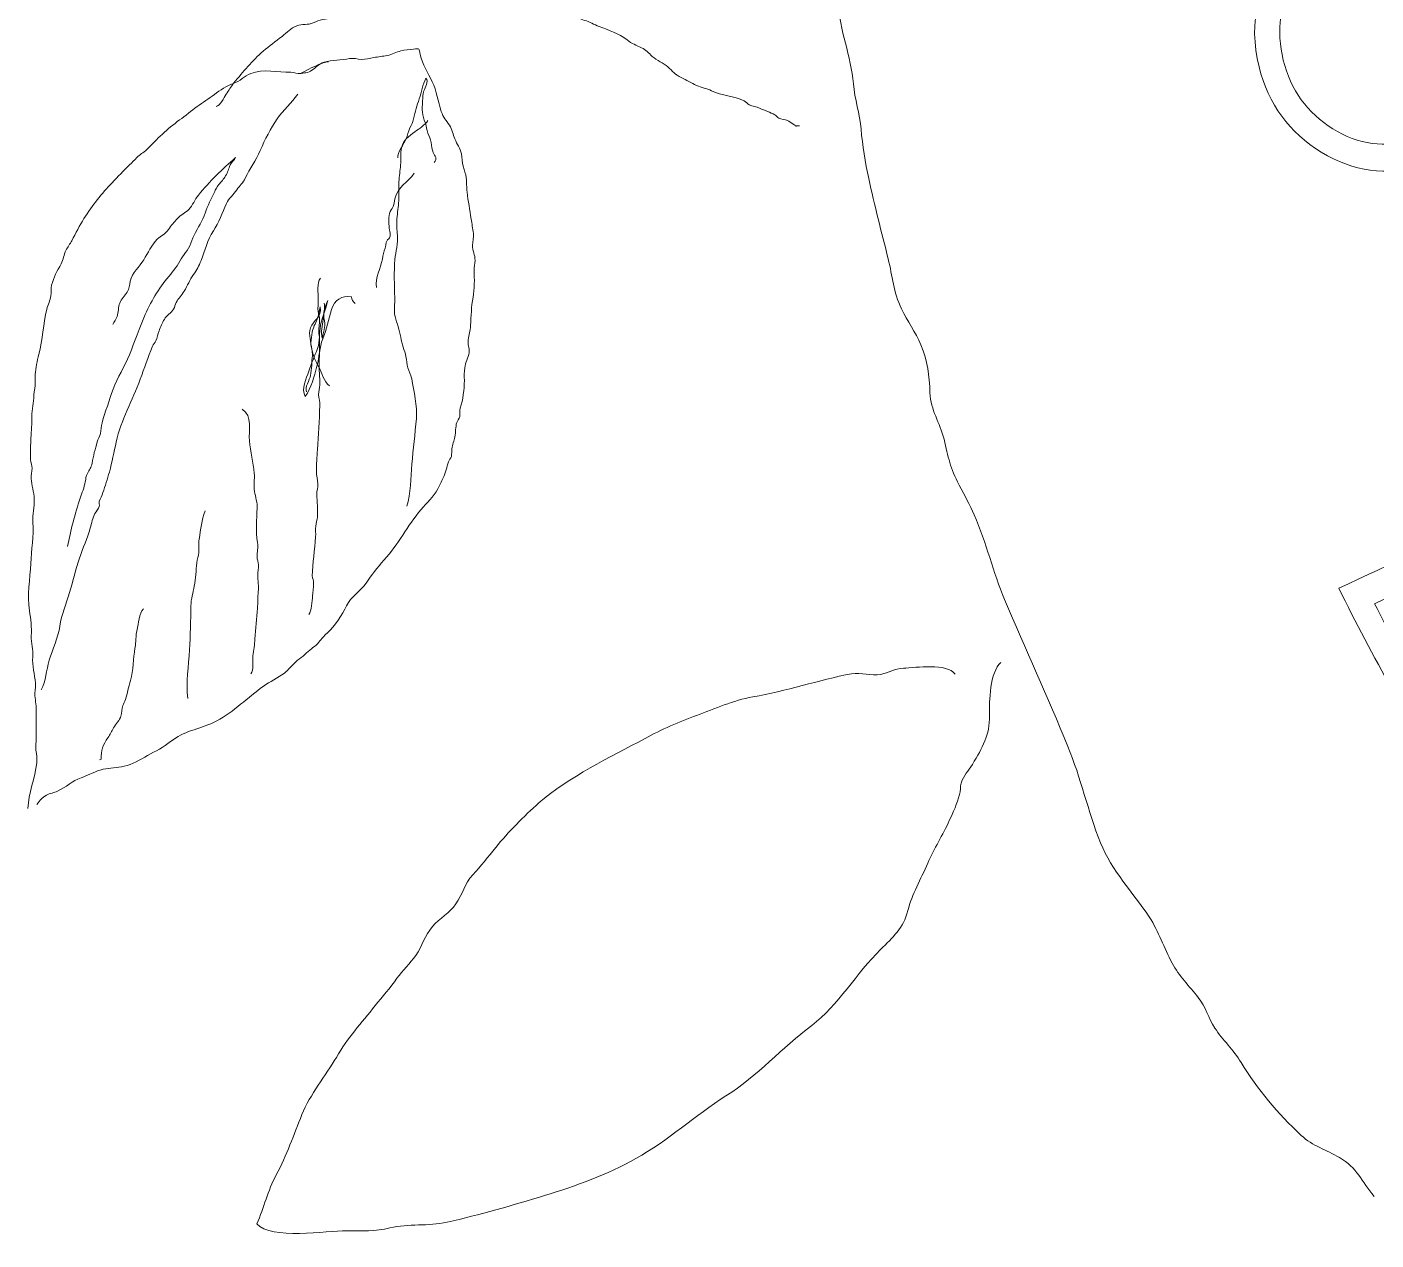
# Model space of a CAD drawing. Header units: millimetres. Extents: x 378.1 to 391.6, y -209.8 to -175.9.
# Drawn here: x 379.605 to 382.52, y -208.994 to -206.373 of the extents above; entities that cross this region are included whole.
import ezdxf

# ---------------------------------------------------------------- set-up
doc = ezdxf.new("R2010")
doc.units = ezdxf.units.MM
doc.header["$MEASUREMENT"] = 0
doc.layers.add('RightSide', color=7, linetype='Continuous', lineweight=0)

# ---------------------------------------------------------------- blocks, each defined once
blk = doc.blocks.new('Block_5')
at = {"layer": 'RightSide', "color": 18, "lineweight": 5, "true_color": 0x000000}
for points, knots in [([(382.3295, -206.1965), (382.2972, -206.2024), (382.265, -206.2083), (382.2328, -206.2141), (382.2238, -206.1685), (382.2155, -206.1228), (382.2079, -206.077), (382.2057, -206.0631), (382.2065, -206.0527), (382.2106, -206.0459), (382.2145, -206.039), (382.2208, -206.0349), (382.2287, -206.0339), (382.2363, -206.0328), (382.2431, -206.0349), (382.2491, -206.0401), (382.255, -206.0453), (382.2593, -206.0548), (382.2616, -206.0687), (382.2659, -206.0946), (382.2705, -206.1207), (382.2752, -206.1466), (382.4513, -206.1165), (382.6274, -206.0864), (382.8035, -206.0564), (382.8388, -206.0503), (382.8716, -206.0522), (382.9021, -206.0621), (382.9225, -206.0685), (382.9445, -206.0811), (382.9687, -206.0999), (382.9928, -206.1182), (383.0111, -206.1358), (383.0233, -206.1524), (383.0354, -206.169), (383.045, -206.192), (383.052, -206.2222), (383.0629, -206.2688), (383.0746, -206.3152), (383.0872, -206.3616), (383.0902, -206.3731), (383.0902, -206.3823), (383.087, -206.3884), (383.0835, -206.3948), (383.078, -206.3988), (383.0702, -206.4009), (383.0624, -206.403), (383.0551, -206.4019), (383.0489, -206.3982), (383.0426, -206.3945), (383.0376, -206.3867), (383.0345, -206.3748), (383.0219, -206.3273), (383.0102, -206.2796), (382.9992, -206.2318), (382.9925, -206.2025), (382.9782, -206.1779), (382.9577, -206.1571), (382.9367, -206.1366), (382.9095, -206.1211), (382.8758, -206.1109), (382.8563, -206.1051), (382.8332, -206.1048), (382.8059, -206.1097), (382.7531, -206.1193), (382.7003, -206.1289), (382.6475, -206.1386), (382.7364, -206.1822), (382.79, -206.246), (382.8117, -206.3339), (382.8294, -206.4054), (382.82, -206.4729), (382.7825, -206.5396), (382.745, -206.6061), (382.6907, -206.6512), (382.6166, -206.6729), (382.5428, -206.6945), (382.471, -206.6855), (382.4018, -206.6433), (382.3327, -206.6012), (382.2873, -206.5393), (382.2674, -206.4592), (382.2432, -206.361), (382.2645, -206.2719), (382.3295, -206.1965)], [0, 0, 0, 0, 1, 1, 1, 2, 2, 2, 3, 3, 3, 4, 4, 4, 5, 5, 5, 6, 6, 6, 7, 7, 7, 8, 8, 8, 9, 9, 9, 10, 10, 10, 11, 11, 11, 12, 12, 12, 13, 13, 13, 14, 14, 14, 15, 15, 15, 16, 16, 16, 17, 17, 17, 18, 18, 18, 19, 19, 19, 20, 20, 20, 21, 21, 21, 22, 22, 22, 23, 23, 23, 24, 24, 24, 25, 25, 25, 26, 26, 26, 27, 27, 27, 28, 28, 28, 28]), ([(382.4885, -206.1676), (382.4266, -206.1788), (382.3784, -206.211), (382.3455, -206.2653), (382.3125, -206.3195), (382.3037, -206.3801), (382.3196, -206.4443), (382.3353, -206.5087), (382.3718, -206.5586), (382.4266, -206.5928), (382.4818, -206.6268), (382.5397, -206.6345), (382.5998, -206.6178), (382.6604, -206.601), (382.7051, -206.565), (382.735, -206.5114), (382.7653, -206.4578), (382.7728, -206.4024), (382.7582, -206.3436), (382.7437, -206.2847), (382.7112, -206.2387), (382.659, -206.2038), (382.6073, -206.1688), (382.5505, -206.1562), (382.4885, -206.1676)], [0, 0, 0, 0, 1, 1, 1, 2, 2, 2, 3, 3, 3, 4, 4, 4, 5, 5, 5, 6, 6, 6, 7, 7, 7, 8, 8, 8, 8]), ([(382.4394, -207.5854), (382.6645, -207.4815), (382.8898, -207.3778), (383.1149, -207.274), (383.0827, -207.2092), (383.0521, -207.144), (383.0232, -207.0782), (383.0179, -207.0659), (383.0162, -207.0562), (383.0184, -207.0492), (383.0209, -207.0421), (383.0257, -207.0372), (383.0332, -207.0342), (383.0403, -207.0316), (383.0473, -207.0316), (383.0543, -207.0348), (383.0611, -207.0381), (383.0674, -207.0457), (383.0727, -207.058), (383.1372, -207.2047), (383.2099, -207.3488), (383.2909, -207.4897), (383.2975, -207.501), (383.2999, -207.5104), (383.2983, -207.5177), (383.2967, -207.5252), (383.2925, -207.5304), (383.2859, -207.5341), (383.2787, -207.5378), (383.2718, -207.5385), (383.2645, -207.536), (383.2574, -207.5331), (383.2506, -207.5262), (383.2439, -207.5147), (383.2075, -207.4515), (383.1728, -207.3877), (383.1399, -207.3233), (382.9322, -207.4219), (382.7246, -207.5205), (382.5169, -207.6192), (382.5446, -207.6731), (382.5733, -207.7268), (382.603, -207.78), (382.6104, -207.7931), (382.6136, -207.8039), (382.6123, -207.8122), (382.6113, -207.8206), (382.607, -207.8264), (382.6, -207.8303), (382.5932, -207.8337), (382.5859, -207.8339), (382.5783, -207.8305), (382.5704, -207.827), (382.5626, -207.8186), (382.555, -207.8047), (382.5146, -207.7323), (382.4761, -207.6591), (382.4394, -207.5854)], [0, 0, 0, 0, 1, 1, 1, 2, 2, 2, 3, 3, 3, 4, 4, 4, 5, 5, 5, 6, 6, 6, 7, 7, 7, 8, 8, 8, 9, 9, 9, 10, 10, 10, 11, 11, 11, 12, 12, 12, 13, 13, 13, 14, 14, 14, 15, 15, 15, 16, 16, 16, 17, 17, 17, 18, 18, 18, 19, 19, 19, 19])]:
    blk.add_open_spline(points, degree=3, knots=knots, dxfattribs=at)

msp = doc.modelspace()

# ---------------------------------------------------------------- linework, layer by layer
at = {"layer": 'RightSide', "color": 18, "lineweight": 13, "true_color": 0x000000}
msp.add_open_spline([(382.5158, -208.8996), (382.4895, -208.8676), (382.4783, -208.8373), (382.4409, -208.8156), (382.4122, -208.7989), (382.3834, -208.791), (382.3583, -208.7677), (382.3069, -208.72), (382.2643, -208.669), (382.2285, -208.61), (382.2119, -208.5826), (382.189, -208.5624), (382.1718, -208.5358), (382.158, -208.5144), (382.152, -208.4901), (382.1359, -208.4696), (382.1167, -208.4451), (382.0945, -208.4239), (382.0795, -208.3958), (382.0612, -208.3616), (382.0514, -208.3286), (382.03, -208.2958), (381.9947, -208.2417), (381.9491, -208.1969), (381.9247, -208.1353), (381.8974, -208.0665), (381.8822, -207.9954), (381.8544, -207.9276), (381.8108, -207.8216), (381.7625, -207.7164), (381.7176, -207.6101), (381.6926, -207.5511), (381.6784, -207.4871), (381.6519, -207.427), (381.6423, -207.4053), (381.6306, -207.3834), (381.6193, -207.3625), (381.5995, -207.3259), (381.5962, -207.3021), (381.5866, -207.2634), (381.5776, -207.2276), (381.5577, -207.2007), (381.5563, -207.1632), (381.5549, -207.1256), (381.5518, -207.0949), (381.5365, -207.0595), (381.5248, -207.0326), (381.5077, -207.0081), (381.4948, -206.9818), (381.4768, -206.945), (381.4755, -206.9119), (381.466, -206.8738), (381.4515, -206.8158), (381.4367, -206.7584), (381.424, -206.7002), (381.4166, -206.6666), (381.4105, -206.6279), (381.4074, -206.5935), (381.4044, -206.5597), (381.3938, -206.5296), (381.3909, -206.4955), (381.3859, -206.436), (381.3609, -206.3794), (381.3579, -206.3199), (381.3545, -206.2518), (381.3547, -206.1871), (381.3427, -206.121), (381.3366, -206.0876), (381.3196, -206.0549), (381.3124, -206.0214), (381.3064, -205.9933), (381.3087, -205.9647), (381.3087, -205.9359), (381.3087, -205.9043), (381.3091, -205.8727), (381.3087, -205.8412), (381.3083, -205.8014), (381.32, -205.7749), (381.3261, -205.7375), (381.3317, -205.7026), (381.3299, -205.6729), (381.3381, -205.6381), (381.3465, -205.6023), (381.3417, -205.5623), (381.3418, -205.5257), (381.3418, -205.4542), (381.3418, -205.3827), (381.3418, -205.3112)], degree=3, knots=[0, 0, 0, 0, 1, 1, 1, 2, 2, 2, 3, 3, 3, 4, 4, 4, 5, 5, 5, 6, 6, 6, 7, 7, 7, 8, 8, 8, 9, 9, 9, 10, 10, 10, 11, 11, 11, 12, 12, 12, 13, 13, 13, 14, 14, 14, 15, 15, 15, 16, 16, 16, 17, 17, 17, 18, 18, 18, 19, 19, 19, 20, 20, 20, 21, 21, 21, 22, 22, 22, 23, 23, 23, 24, 24, 24, 25, 25, 25, 26, 26, 26, 27, 27, 27, 28, 28, 28, 29, 29, 29, 29], dxfattribs=at)
at = {"layer": 'RightSide', "color": 18, "lineweight": 9, "true_color": 0x000000}
for points, knots in [([(380.2027, -206.0507), (380.2153, -206.0602), (380.227, -206.0806), (380.2363, -206.0937), (380.2457, -206.107), (380.2567, -206.1207), (380.2668, -206.1342), (380.2783, -206.1496), (380.2855, -206.1685), (380.2995, -206.1829), (380.3158, -206.1994), (380.3322, -206.214), (380.3502, -206.2286), (380.3663, -206.2414), (380.3854, -206.2487), (380.4036, -206.2575), (380.425, -206.2679), (380.4428, -206.284), (380.4654, -206.2922), (380.4845, -206.2992), (380.5022, -206.3099), (380.5216, -206.3165), (380.5413, -206.3233), (380.5595, -206.329), (380.5795, -206.3339), (380.5897, -206.3364), (380.5957, -206.3359), (380.6055, -206.3354), (380.6138, -206.3349), (380.6207, -206.3372), (380.629, -206.3376), (380.6457, -206.3385), (380.6605, -206.3371), (380.6776, -206.3356), (380.6859, -206.3348), (380.6929, -206.3375), (380.701, -206.3378), (380.7094, -206.3381), (380.716, -206.3376), (380.7245, -206.3396), (380.7433, -206.3442), (380.7639, -206.3433), (380.7824, -206.3485), (380.7913, -206.351), (380.8006, -206.3556), (380.8099, -206.3584), (380.8209, -206.3616), (380.8306, -206.3673), (380.8412, -206.3716), (380.8627, -206.3803), (380.8834, -206.3865), (380.902, -206.4007), (380.9123, -206.4087), (380.9216, -206.4124), (380.933, -206.4177), (380.9428, -206.4224), (380.9485, -206.4291), (380.9562, -206.4364), (380.966, -206.4457), (380.9805, -206.4498), (380.9899, -206.4588), (380.9998, -206.4684), (381.006, -206.4756), (381.0188, -206.4821), (381.0297, -206.4877), (381.0409, -206.494), (381.0519, -206.4991), (381.0626, -206.5041), (381.0738, -206.5051), (381.0845, -206.5104), (381.1068, -206.5214), (381.1326, -206.521), (381.155, -206.5325), (381.159, -206.5346), (381.1616, -206.5387), (381.1659, -206.5408), (381.1727, -206.544), (381.1811, -206.5452), (381.1882, -206.5483), (381.1988, -206.553), (381.2114, -206.557), (381.2213, -206.5625), (381.2244, -206.5641), (381.2264, -206.568), (381.2294, -206.5696), (381.235, -206.5728), (381.2425, -206.5721), (381.2486, -206.5747), (381.2556, -206.5777), (381.2661, -206.5891), (381.2742, -206.5862), (381.2714, -206.5864), (381.2686, -206.5868), (381.2658, -206.5873)], [0, 0, 0, 0, 1, 1, 1, 2, 2, 2, 3, 3, 3, 4, 4, 4, 5, 5, 5, 6, 6, 6, 7, 7, 7, 8, 8, 8, 9, 9, 9, 10, 10, 10, 11, 11, 11, 12, 12, 12, 13, 13, 13, 14, 14, 14, 15, 15, 15, 16, 16, 16, 17, 17, 17, 18, 18, 18, 19, 19, 19, 20, 20, 20, 21, 21, 21, 22, 22, 22, 23, 23, 23, 24, 24, 24, 25, 25, 25, 26, 26, 26, 27, 27, 27, 28, 28, 28, 29, 29, 29, 30, 30, 30, 31, 31, 31, 31]), ([(380.5339, -206.2695), (380.5255, -206.286), (380.5202, -206.28), (380.5051, -206.2833), (380.4934, -206.2859), (380.4876, -206.2922), (380.4758, -206.2945), (380.4698, -206.2957), (380.4668, -206.2986), (380.4614, -206.301), (380.4555, -206.3037), (380.4499, -206.3028), (380.4439, -206.3046), (380.4378, -206.3065), (380.4335, -206.3114), (380.427, -206.3119), (380.4223, -206.3123), (380.4167, -206.3092), (380.4112, -206.3096), (380.3877, -206.3116), (380.3613, -206.3147), (380.3384, -206.3204), (380.3119, -206.327), (380.2884, -206.3424), (380.2632, -206.3525), (380.257, -206.355), (380.2511, -206.3557), (380.2444, -206.3566), (380.2352, -206.3577), (380.2318, -206.3603), (380.2238, -206.3639), (380.2127, -206.3689), (380.1995, -206.3658), (380.1884, -206.3701), (380.1749, -206.3753), (380.1676, -206.3847), (380.1564, -206.3931), (380.1423, -206.4037), (380.1294, -206.4137), (380.1157, -206.4252), (380.0925, -206.4447), (380.0717, -206.4699), (380.0525, -206.4936), (380.0462, -206.5015), (380.0415, -206.5096), (380.0358, -206.5179), (380.0304, -206.5256), (380.0229, -206.5433), (380.014, -206.5443)], [0, 0, 0, 0, 1, 1, 1, 2, 2, 2, 3, 3, 3, 4, 4, 4, 5, 5, 5, 6, 6, 6, 7, 7, 7, 8, 8, 8, 9, 9, 9, 10, 10, 10, 11, 11, 11, 12, 12, 12, 13, 13, 13, 14, 14, 14, 15, 15, 15, 16, 16, 16, 16]), ([(379.6269, -208.053), (379.6337, -208.0431), (379.6372, -208.0383), (379.6475, -208.0328), (379.6555, -208.0285), (379.6636, -208.0274), (379.6715, -208.024), (379.6894, -208.0162), (379.7038, -208.0013), (379.7223, -207.9951), (379.7384, -207.9898), (379.7532, -207.9803), (379.77, -207.9768), (379.7848, -207.9736), (379.8001, -207.9729), (379.815, -207.9703), (379.8333, -207.9671), (379.8497, -207.9558), (379.8659, -207.9468), (379.8828, -207.9375), (379.9005, -207.9293), (379.9156, -207.9168), (379.943, -207.8942), (379.9772, -207.8902), (380.0081, -207.8757), (380.0467, -207.8574), (380.076, -207.8271), (380.1102, -207.8014), (380.1244, -207.7907), (380.1413, -207.7826), (380.1561, -207.7729), (380.1659, -207.7665), (380.1709, -207.7601), (380.1787, -207.7515), (380.1879, -207.7412), (380.1998, -207.735), (380.2096, -207.7251), (380.2179, -207.7167), (380.2288, -207.7112), (380.236, -207.7022), (380.2423, -207.6942), (380.2466, -207.6892), (380.254, -207.6824), (380.2706, -207.667), (380.2859, -207.6433), (380.2958, -207.6234), (380.3054, -207.6041), (380.3253, -207.592), (380.3378, -207.5746), (380.3501, -207.5573), (380.362, -207.5405), (380.3763, -207.5251), (380.408, -207.4911), (380.4272, -207.4505), (380.4568, -207.4154), (380.469, -207.4009), (380.4836, -207.3885), (380.4927, -207.3707), (380.4968, -207.3629), (380.5003, -207.355), (380.5044, -207.3472), (380.5106, -207.3355), (380.5119, -207.3244), (380.5158, -207.3124), (380.517, -207.3084), (380.5211, -207.3049), (380.5222, -207.3008), (380.5235, -207.2956), (380.5225, -207.2894), (380.5231, -207.2841), (380.5243, -207.275), (380.528, -207.2673), (380.5299, -207.2585), (380.532, -207.2483), (380.5307, -207.2376), (380.534, -207.2275), (380.5356, -207.2227), (380.539, -207.2202), (380.5402, -207.2146), (380.5416, -207.2086), (380.5397, -207.2025), (380.5416, -207.1965), (380.547, -207.1784), (380.5503, -207.1561), (380.5503, -207.1363), (380.5502, -207.1264), (380.5497, -207.1189), (380.551, -207.109), (380.5527, -207.0972), (380.5592, -207.0877), (380.5606, -207.076), (380.5618, -207.0667), (380.5571, -207.0579), (380.5586, -207.0485), (380.5603, -207.0374), (380.5633, -207.0297), (380.5639, -207.0179), (380.565, -206.9974), (380.5652, -206.9771), (380.569, -206.9569), (380.5726, -206.9382), (380.5722, -206.9179), (380.5712, -206.8988), (380.5709, -206.8908), (380.5732, -206.8849), (380.5734, -206.877), (380.5737, -206.8664), (380.5677, -206.8553), (380.568, -206.8447), (380.5684, -206.8353), (380.5708, -206.8285), (380.5697, -206.8187), (380.5686, -206.8084), (380.5665, -206.798), (380.565, -206.7877), (380.5621, -206.7683), (380.5585, -206.7489), (380.5562, -206.7294), (380.555, -206.7191), (380.5553, -206.709), (380.5543, -206.6987), (380.5534, -206.6888), (380.5503, -206.6838), (380.5477, -206.6738), (380.5454, -206.6653), (380.5458, -206.6557), (380.5441, -206.647), (380.5416, -206.6347), (380.5345, -206.6263), (380.5298, -206.6148), (380.5258, -206.6047), (380.5245, -206.5946), (380.5181, -206.5852), (380.511, -206.5746), (380.505, -206.5679), (380.5005, -206.5553), (380.4931, -206.5339), (380.4906, -206.5115), (380.4809, -206.491), (380.4715, -206.4713), (380.4596, -206.4539), (380.4551, -206.4323), (380.4524, -206.4189), (380.4541, -206.4187), (380.4402, -206.4204), (380.4318, -206.4214), (380.4214, -206.4218), (380.4132, -206.4242), (380.4025, -206.4272), (380.3946, -206.4324), (380.3836, -206.4343), (380.3739, -206.436), (380.3641, -206.4372), (380.3545, -206.4387), (380.3463, -206.4399), (380.3364, -206.4432), (380.3282, -206.4429), (380.3186, -206.4425), (380.3121, -206.4394), (380.3022, -206.441), (380.2842, -206.444), (380.2646, -206.4442), (380.2471, -206.449), (380.2352, -206.4522), (380.2303, -206.4601), (380.221, -206.4664), (380.2128, -206.472), (380.2038, -206.4722), (380.1938, -206.4736)], [0, 0, 0, 0, 1, 1, 1, 2, 2, 2, 3, 3, 3, 4, 4, 4, 5, 5, 5, 6, 6, 6, 7, 7, 7, 8, 8, 8, 9, 9, 9, 10, 10, 10, 11, 11, 11, 12, 12, 12, 13, 13, 13, 14, 14, 14, 15, 15, 15, 16, 16, 16, 17, 17, 17, 18, 18, 18, 19, 19, 19, 20, 20, 20, 21, 21, 21, 22, 22, 22, 23, 23, 23, 24, 24, 24, 25, 25, 25, 26, 26, 26, 27, 27, 27, 28, 28, 28, 29, 29, 29, 30, 30, 30, 31, 31, 31, 32, 32, 32, 33, 33, 33, 34, 34, 34, 35, 35, 35, 36, 36, 36, 37, 37, 37, 38, 38, 38, 39, 39, 39, 40, 40, 40, 41, 41, 41, 42, 42, 42, 43, 43, 43, 44, 44, 44, 45, 45, 45, 46, 46, 46, 47, 47, 47, 48, 48, 48, 49, 49, 49, 50, 50, 50, 51, 51, 51, 52, 52, 52, 53, 53, 53, 54, 54, 54, 55, 55, 55, 56, 56, 56, 56]), ([(380.2569, -206.4478), (380.2409, -206.4497), (380.2288, -206.4575), (380.2141, -206.4638), (380.2086, -206.4661), (380.2015, -206.4716), (380.1963, -206.473), (380.1894, -206.4747), (380.1827, -206.4708), (380.1755, -206.4707), (380.1479, -206.4706), (380.1156, -206.4628), (380.0887, -206.4733), (380.0748, -206.4788), (380.0656, -206.4902), (380.0508, -206.495), (380.0372, -206.4994), (380.0221, -206.5097), (380.0103, -206.5186), (379.9978, -206.5282), (379.9855, -206.5357), (379.9729, -206.5449), (379.9602, -206.5542), (379.9479, -206.5644), (379.9349, -206.5737), (379.9084, -206.5927), (379.8862, -206.6151), (379.8636, -206.6381), (379.857, -206.6448), (379.8489, -206.6478), (379.8425, -206.6548), (379.8374, -206.6602), (379.8326, -206.6657), (379.827, -206.6707), (379.8135, -206.6829), (379.8019, -206.6964), (379.7892, -206.7092), (379.7671, -206.7318), (379.7462, -206.759), (379.7285, -206.7865), (379.7189, -206.8015), (379.7107, -206.8189), (379.7022, -206.8345), (379.6985, -206.8415), (379.6932, -206.8483), (379.6896, -206.8554), (379.685, -206.8648), (379.6842, -206.8751), (379.6791, -206.8845), (379.6708, -206.8998), (379.6626, -206.9133), (379.6586, -206.931), (379.6569, -206.9387), (379.6581, -206.946), (379.6571, -206.9536), (379.6558, -206.9637), (379.6504, -206.9728), (379.6482, -206.9825), (379.6406, -207.0148), (379.6392, -207.0482), (379.6309, -207.0806), (379.6274, -207.0941), (379.6244, -207.11), (379.623, -207.124), (379.6222, -207.1319), (379.6237, -207.1396), (379.6229, -207.1475), (379.6221, -207.1564), (379.62, -207.1657), (379.6198, -207.1748), (379.6194, -207.19), (379.6154, -207.2046), (379.6156, -207.2199), (379.6158, -207.2357), (379.6143, -207.2509), (379.6136, -207.2669), (379.6129, -207.2799), (379.6123, -207.2948), (379.6132, -207.3079), (379.6136, -207.3139), (379.6165, -207.3203), (379.6164, -207.3264), (379.6163, -207.3344), (379.6134, -207.3404), (379.6142, -207.3485), (379.6155, -207.3631), (379.6205, -207.3779), (379.6212, -207.3926), (379.6219, -207.4097), (379.6166, -207.4263), (379.618, -207.4434), (379.6204, -207.4724), (379.6146, -207.5032), (379.6135, -207.5319), (379.6121, -207.5658), (379.6053, -207.6005), (379.6107, -207.6342), (379.6137, -207.653), (379.6158, -207.6697), (379.6147, -207.6883), (379.6138, -207.7036), (379.6191, -207.7186), (379.6178, -207.7339), (379.6163, -207.753), (379.622, -207.7714), (379.6239, -207.7907), (379.6249, -207.8004), (379.6215, -207.8083), (379.6225, -207.818), (379.6236, -207.8304), (379.6259, -207.8406), (379.6253, -207.8529), (379.6244, -207.8716), (379.6256, -207.89), (379.6255, -207.9087), (379.6254, -207.9184), (379.6234, -207.9258), (379.6247, -207.9355), (379.626, -207.9456), (379.6272, -207.9531), (379.6263, -207.963), (379.6234, -207.9959), (379.6079, -208.0283), (379.6075, -208.0614)], [0, 0, 0, 0, 1, 1, 1, 2, 2, 2, 3, 3, 3, 4, 4, 4, 5, 5, 5, 6, 6, 6, 7, 7, 7, 8, 8, 8, 9, 9, 9, 10, 10, 10, 11, 11, 11, 12, 12, 12, 13, 13, 13, 14, 14, 14, 15, 15, 15, 16, 16, 16, 17, 17, 17, 18, 18, 18, 19, 19, 19, 20, 20, 20, 21, 21, 21, 22, 22, 22, 23, 23, 23, 24, 24, 24, 25, 25, 25, 26, 26, 26, 27, 27, 27, 28, 28, 28, 29, 29, 29, 30, 30, 30, 31, 31, 31, 32, 32, 32, 33, 33, 33, 34, 34, 34, 35, 35, 35, 36, 36, 36, 37, 37, 37, 38, 38, 38, 39, 39, 39, 40, 40, 40, 41, 41, 41, 41]), ([(380.485, -206.6656), (380.4934, -206.6565), (380.4864, -206.6523), (380.4829, -206.644), (380.48, -206.6372), (380.4795, -206.6301), (380.4785, -206.6227), (380.4774, -206.6137), (380.4747, -206.6099), (380.4715, -206.6019), (380.4686, -206.5948), (380.4689, -206.5879), (380.466, -206.5808), (380.4587, -206.5628), (380.4586, -206.5519), (380.4601, -206.5324), (380.4607, -206.5241), (380.46, -206.5189), (380.4629, -206.5104), (380.4651, -206.5039), (380.474, -206.4898), (380.4671, -206.4836), (380.4598, -206.4975), (380.4587, -206.5135), (380.453, -206.528), (380.4471, -206.5428), (380.4439, -206.5551), (380.4406, -206.5711), (380.4387, -206.5802), (380.4371, -206.5827), (380.4326, -206.591), (380.4285, -206.5988), (380.4277, -206.6066), (380.4246, -206.6146), (380.4205, -206.6255), (380.4043, -206.6446), (380.4063, -206.6554)], [0, 0, 0, 0, 1, 1, 1, 2, 2, 2, 3, 3, 3, 4, 4, 4, 5, 5, 5, 6, 6, 6, 7, 7, 7, 8, 8, 8, 9, 9, 9, 10, 10, 10, 11, 11, 11, 12, 12, 12, 12]), ([(380.1902, -206.518), (380.1768, -206.5377), (380.1594, -206.5521), (380.1461, -206.571), (380.132, -206.5913), (380.1195, -206.6164), (380.1093, -206.6395), (380.1, -206.6607), (380.0871, -206.6789), (380.077, -206.6992), (380.0722, -206.7091), (380.0649, -206.7156), (380.0589, -206.7244), (380.0517, -206.735), (380.0416, -206.7422), (380.0362, -206.7544), (380.0274, -206.7742), (380.0198, -206.7955), (380.008, -206.8135), (379.995, -206.8332), (379.9903, -206.8554), (379.9814, -206.8777), (379.977, -206.8888), (379.9722, -206.8978), (379.9653, -206.9075), (379.9571, -206.919), (379.9522, -206.9315), (379.945, -206.9436), (379.9399, -206.9521), (379.9322, -206.959), (379.9277, -206.9678), (379.9253, -206.9725), (379.9248, -206.9778), (379.9222, -206.9823), (379.917, -206.9913), (379.9071, -206.9957), (379.9021, -207.0045), (379.8979, -207.0118), (379.8938, -207.0213), (379.8907, -207.0293), (379.8878, -207.0369), (379.8874, -207.0439), (379.884, -207.0511), (379.8819, -207.0555), (379.8783, -207.0579), (379.8764, -207.0628), (379.8672, -207.0862), (379.8588, -207.1099), (379.85, -207.1341), (379.8335, -207.1795), (379.8086, -207.2218), (379.7981, -207.2696), (379.7933, -207.2912), (379.7893, -207.3132), (379.7833, -207.3344), (379.7812, -207.342), (379.7789, -207.3496), (379.7765, -207.3571), (379.7742, -207.3644), (379.7719, -207.3718), (379.7694, -207.379), (379.7673, -207.385), (379.7631, -207.3919), (379.7616, -207.3978), (379.7608, -207.4012), (379.7623, -207.4054), (379.7614, -207.4088), (379.7599, -207.4145), (379.7549, -207.4187), (379.7521, -207.4238), (379.747, -207.4334), (379.7449, -207.4451), (379.7421, -207.4557), (379.7362, -207.4779), (379.7257, -207.4986), (379.7185, -207.5204), (379.7104, -207.5446), (379.7052, -207.57), (379.6974, -207.5947), (379.6897, -207.619), (379.6801, -207.6422), (379.6763, -207.6677), (379.6725, -207.6926), (379.6604, -207.7172), (379.6535, -207.7412), (379.6471, -207.7636), (379.646, -207.7854), (379.6362, -207.8053)], [0, 0, 0, 0, 1, 1, 1, 2, 2, 2, 3, 3, 3, 4, 4, 4, 5, 5, 5, 6, 6, 6, 7, 7, 7, 8, 8, 8, 9, 9, 9, 10, 10, 10, 11, 11, 11, 12, 12, 12, 13, 13, 13, 14, 14, 14, 15, 15, 15, 16, 16, 16, 17, 17, 17, 18, 18, 18, 19, 19, 19, 20, 20, 20, 21, 21, 21, 22, 22, 22, 23, 23, 23, 24, 24, 24, 25, 25, 25, 26, 26, 26, 27, 27, 27, 28, 28, 28, 29, 29, 29, 29]), ([(380.4714, -206.5745), (380.4655, -206.5854), (380.4525, -206.5921), (380.4431, -206.5993), (380.4305, -206.6089), (380.4184, -206.6167), (380.4146, -206.6334), (380.4115, -206.6469), (380.4136, -206.6578), (380.4126, -206.6709), (380.4116, -206.6829), (380.4099, -206.695), (380.4088, -206.707), (380.4075, -206.7208), (380.4097, -206.7346), (380.4087, -206.7481), (380.4076, -206.7611), (380.4057, -206.7738), (380.4047, -206.7871), (380.4036, -206.8003), (380.4043, -206.8097), (380.4057, -206.823), (380.4075, -206.8395), (380.402, -206.8586), (380.4004, -206.8754), (380.398, -206.9022), (380.399, -206.9303), (380.4001, -206.9572), (380.4007, -206.9716), (380.3971, -206.9838), (380.4006, -206.9983), (380.4045, -207.0138), (380.4105, -207.0268), (380.4127, -207.0431), (380.4148, -207.0583), (380.4212, -207.0706), (380.4242, -207.0851), (380.4259, -207.0932), (380.4256, -207.1016), (380.4282, -207.1094), (380.431, -207.1177), (380.4349, -207.1238), (380.4365, -207.1329), (380.4411, -207.16), (380.4491, -207.1915), (380.4467, -207.2188), (380.4438, -207.252), (380.4399, -207.2847), (380.437, -207.3176), (380.4344, -207.3464), (380.4346, -207.3815), (380.426, -207.4081)], [0, 0, 0, 0, 1, 1, 1, 2, 2, 2, 3, 3, 3, 4, 4, 4, 5, 5, 5, 6, 6, 6, 7, 7, 7, 8, 8, 8, 9, 9, 9, 10, 10, 10, 11, 11, 11, 12, 12, 12, 13, 13, 13, 14, 14, 14, 15, 15, 15, 16, 16, 16, 17, 17, 17, 17]), ([(379.6929, -207.4956), (379.6993, -207.4602), (379.7092, -207.4247), (379.7204, -207.3907), (379.7241, -207.3793), (379.729, -207.3675), (379.7313, -207.3558), (379.7328, -207.3483), (379.7323, -207.344), (379.7359, -207.3374), (379.7401, -207.3296), (379.7442, -207.325), (379.7459, -207.3152), (379.7486, -207.2992), (379.7527, -207.2852), (379.757, -207.2695), (379.7587, -207.2631), (379.7628, -207.2572), (379.764, -207.2512), (379.7657, -207.2433), (379.7654, -207.2361), (379.7676, -207.2282), (379.7746, -207.2038), (379.7829, -207.1798), (379.7914, -207.1556), (379.8003, -207.1301), (379.8165, -207.1068), (379.8266, -207.0814), (379.8381, -207.0525), (379.8488, -207.0228), (379.861, -206.9942), (379.8753, -206.9609), (379.893, -206.9333), (379.9158, -206.9066), (379.9253, -206.8955), (379.9342, -206.882), (379.9416, -206.8692), (379.9455, -206.8624), (379.9504, -206.8573), (379.9545, -206.851), (379.9592, -206.8436), (379.96, -206.8364), (379.9636, -206.8283), (379.9707, -206.8124), (379.9816, -206.7973), (379.9878, -206.7809), (379.994, -206.7642), (380.0004, -206.7497), (380.0084, -206.7339), (380.0125, -206.7259), (380.0137, -206.7202), (380.0198, -206.7132), (380.0251, -206.7069), (380.0301, -206.7016), (380.0344, -206.6947), (380.0396, -206.6865), (380.0405, -206.6795), (380.0443, -206.6707), (380.0471, -206.6642), (380.0532, -206.6604), (380.056, -206.6549), (380.0281, -206.6792), (379.9996, -206.707), (379.9757, -206.7359), (379.968, -206.7451), (379.9633, -206.7587), (379.9548, -206.7671), (379.9472, -206.7745), (379.9383, -206.7786), (379.9306, -206.7864), (379.9232, -206.7941), (379.9171, -206.8016), (379.9108, -206.8105), (379.9034, -206.8209), (379.8953, -206.8227), (379.8868, -206.8313), (379.8751, -206.8429), (379.8664, -206.8615), (379.8576, -206.8757), (379.848, -206.8914), (379.8326, -206.9035), (379.8285, -206.9221), (379.8266, -206.9309), (379.8265, -206.9375), (379.8218, -206.9456), (379.8171, -206.9538), (379.8092, -206.9602), (379.8057, -206.9693), (379.8023, -206.9783), (379.8035, -206.989), (379.8, -206.9982), (379.7978, -207.0041), (379.7939, -207.01), (379.791, -207.0156)], [0, 0, 0, 0, 1, 1, 1, 2, 2, 2, 3, 3, 3, 4, 4, 4, 5, 5, 5, 6, 6, 6, 7, 7, 7, 8, 8, 8, 9, 9, 9, 10, 10, 10, 11, 11, 11, 12, 12, 12, 13, 13, 13, 14, 14, 14, 15, 15, 15, 16, 16, 16, 17, 17, 17, 18, 18, 18, 19, 19, 19, 20, 20, 20, 21, 21, 21, 22, 22, 22, 23, 23, 23, 24, 24, 24, 25, 25, 25, 26, 26, 26, 27, 27, 27, 28, 28, 28, 29, 29, 29, 30, 30, 30, 31, 31, 31, 31]), ([(380.4421, -206.6884), (380.4285, -206.7085), (380.406, -206.7185), (380.3999, -206.744), (380.3981, -206.7517), (380.3999, -206.7532), (380.3966, -206.7609), (380.3941, -206.7665), (380.3898, -206.7693), (380.3885, -206.7758), (380.3865, -206.7858), (380.387, -206.8013), (380.3883, -206.8117), (380.3888, -206.8161), (380.3911, -206.8206), (380.3902, -206.825), (380.389, -206.8306), (380.3849, -206.8313), (380.3826, -206.8354), (380.3817, -206.8371), (380.3794, -206.8493), (380.379, -206.8509), (380.3767, -206.8587), (380.3745, -206.8659), (380.3732, -206.8742), (380.3696, -206.8954), (380.3568, -206.9133), (380.3607, -206.936)], [0, 0, 0, 0, 1, 1, 1, 2, 2, 2, 3, 3, 3, 4, 4, 4, 5, 5, 5, 6, 6, 6, 7, 7, 7, 8, 8, 8, 9, 9, 9, 9]), ([(380.2393, -206.9158), (380.2309, -206.9246), (380.2349, -206.9491), (380.2347, -206.9615), (380.2345, -206.9711), (380.2334, -206.978), (380.2346, -206.9877), (380.2353, -206.9934), (380.2372, -206.9992), (380.2374, -207.0049), (380.2378, -207.0139), (380.2358, -207.0224), (380.2358, -207.0313), (380.2358, -207.0367), (380.2373, -207.0417), (380.2372, -207.0472), (380.2368, -207.0638), (380.2377, -207.0805), (380.2366, -207.0967), (380.2355, -207.113), (380.2387, -207.1298), (380.2378, -207.1461), (380.2374, -207.1536), (380.235, -207.1594), (380.2354, -207.167), (380.2358, -207.1754), (380.2383, -207.1824), (380.2381, -207.191), (380.237, -207.2225), (380.2358, -207.2551), (380.2328, -207.2862), (380.2314, -207.3015), (380.2311, -207.3179), (380.2307, -207.3332), (380.2305, -207.3425), (380.2335, -207.3508), (380.2338, -207.36), (380.2341, -207.3676), (380.2313, -207.3747), (380.2315, -207.3824), (380.2319, -207.3987), (380.234, -207.4151), (380.2328, -207.4316), (380.2324, -207.4378), (380.2296, -207.4447), (380.2291, -207.4511), (380.2285, -207.459), (380.2294, -207.4665), (380.229, -207.4746), (380.2274, -207.5026), (380.2222, -207.531), (380.2218, -207.559), (380.2218, -207.5643), (380.2248, -207.5696), (380.2247, -207.5749), (380.2247, -207.5838), (380.2233, -207.5941), (380.2223, -207.603), (380.2212, -207.6129), (380.2202, -207.6353), (380.214, -207.6423)], [0, 0, 0, 0, 1, 1, 1, 2, 2, 2, 3, 3, 3, 4, 4, 4, 5, 5, 5, 6, 6, 6, 7, 7, 7, 8, 8, 8, 9, 9, 9, 10, 10, 10, 11, 11, 11, 12, 12, 12, 13, 13, 13, 14, 14, 14, 15, 15, 15, 16, 16, 16, 17, 17, 17, 18, 18, 18, 19, 19, 19, 20, 20, 20, 20]), ([(380.3143, -206.9703), (380.3099, -206.9674), (380.3072, -206.9613), (380.3062, -206.9559), (380.2854, -206.9525), (380.2699, -206.9627), (380.2634, -206.9833), (380.2566, -207.0047), (380.2528, -207.0255), (380.2445, -207.0464), (380.2369, -207.0656), (380.2371, -207.086), (380.2316, -207.1058), (380.2254, -207.1279), (380.2202, -207.1526), (380.2064, -207.1712), (380.1975, -207.1543), (380.2089, -207.1327), (380.2141, -207.1166), (380.2196, -207.0995), (380.2269, -207.0841), (380.233, -207.0675), (380.2391, -207.0512), (380.2362, -207.034), (380.2395, -207.0171), (380.2431, -206.9987), (380.251, -206.982), (380.255, -206.9641), (380.2474, -206.9818), (380.2447, -206.9884), (380.2479, -207.0076), (380.2504, -207.0226), (380.2464, -207.0307), (380.2429, -207.045), (380.2396, -207.0321), (380.2444, -207.0179), (380.245, -207.0051), (380.2454, -206.9956), (380.2504, -206.9782), (380.2473, -206.9694)], [0, 0, 0, 0, 1, 1, 1, 2, 2, 2, 3, 3, 3, 4, 4, 4, 5, 5, 5, 6, 6, 6, 7, 7, 7, 8, 8, 8, 9, 9, 9, 10, 10, 10, 11, 11, 11, 12, 12, 12, 13, 13, 13, 13]), ([(380.2586, -207.1484), (380.2466, -207.1382), (380.243, -207.1215), (380.236, -207.1079), (380.2282, -207.0932), (380.2235, -207.0863), (380.221, -207.0692), (380.2189, -207.0543), (380.2131, -207.0374), (380.2177, -207.0229), (380.2234, -207.0056), (380.2434, -207.0006), (380.2385, -206.9774), (380.237, -206.9875), (380.2356, -206.9954), (380.232, -207.0047), (380.2285, -207.0136), (380.2233, -207.0224), (380.2217, -207.0322), (380.2205, -207.0393), (380.2191, -207.0483), (380.2187, -207.0555), (380.2183, -207.0647), (380.2228, -207.0734), (380.2219, -207.0828), (380.2205, -207.0971), (380.221, -207.1113), (380.2179, -207.1258), (380.216, -207.1348), (380.2051, -207.1522), (380.209, -207.1612)], [0, 0, 0, 0, 1, 1, 1, 2, 2, 2, 3, 3, 3, 4, 4, 4, 5, 5, 5, 6, 6, 6, 7, 7, 7, 8, 8, 8, 9, 9, 9, 10, 10, 10, 10]), ([(380.0705, -207.1984), (380.0937, -207.2138), (380.0838, -207.2449), (380.0858, -207.2671), (380.0879, -207.2905), (380.0948, -207.3136), (380.0964, -207.337), (380.0974, -207.3505), (380.0949, -207.3626), (380.0971, -207.3764), (380.0988, -207.3874), (380.1034, -207.402), (380.1028, -207.4128), (380.1014, -207.4365), (380.0992, -207.4625), (380.1032, -207.4864), (380.1052, -207.4985), (380.1027, -207.5062), (380.1025, -207.5178), (380.1024, -207.5236), (380.1052, -207.5296), (380.1056, -207.5353), (380.1061, -207.5428), (380.1039, -207.5496), (380.1039, -207.557), (380.1038, -207.5696), (380.1063, -207.5803), (380.105, -207.5931), (380.1037, -207.6051), (380.1043, -207.6171), (380.1034, -207.6288), (380.1017, -207.6506), (380.0997, -207.6732), (380.0979, -207.6952), (380.0969, -207.707), (380.0954, -207.7196), (380.0935, -207.7315), (380.0918, -207.7419), (380.0961, -207.7631), (380.089, -207.7705)], [0, 0, 0, 0, 1, 1, 1, 2, 2, 2, 3, 3, 3, 4, 4, 4, 5, 5, 5, 6, 6, 6, 7, 7, 7, 8, 8, 8, 9, 9, 9, 10, 10, 10, 11, 11, 11, 12, 12, 12, 13, 13, 13, 13]), ([(379.9901, -207.4184), (379.9827, -207.4386), (379.9806, -207.4579), (379.9772, -207.4792), (379.9756, -207.4895), (379.9775, -207.4981), (379.9767, -207.5083), (379.9761, -207.5155), (379.9725, -207.5234), (379.972, -207.5306), (379.9708, -207.5472), (379.9698, -207.5644), (379.9669, -207.5809), (379.9644, -207.5955), (379.9597, -207.6084), (379.9595, -207.6233), (379.959, -207.6551), (379.9582, -207.687), (379.9566, -207.7188), (379.955, -207.7538), (379.9478, -207.7883), (379.9529, -207.8237)], [0, 0, 0, 0, 1, 1, 1, 2, 2, 2, 3, 3, 3, 4, 4, 4, 5, 5, 5, 6, 6, 6, 7, 7, 7, 7]), ([(379.857, -207.6299), (379.8466, -207.64), (379.8468, -207.6619), (379.8433, -207.6755), (379.8399, -207.6885), (379.8411, -207.7017), (379.8387, -207.7149), (379.8346, -207.7374), (379.8358, -207.7623), (379.8288, -207.7852), (379.8247, -207.7986), (379.8223, -207.813), (379.8183, -207.8261), (379.8171, -207.83), (379.8137, -207.835), (379.8124, -207.839), (379.8097, -207.8467), (379.8104, -207.8543), (379.8084, -207.8617), (379.806, -207.8707), (379.7969, -207.879), (379.7925, -207.8871), (379.7884, -207.8948), (379.7852, -207.9015), (379.7801, -207.9085), (379.7694, -207.9232), (379.7656, -207.9364), (379.7657, -207.9547), (379.7644, -207.9552), (379.763, -207.9557), (379.7617, -207.9563)], [0, 0, 0, 0, 1, 1, 1, 2, 2, 2, 3, 3, 3, 4, 4, 4, 5, 5, 5, 6, 6, 6, 7, 7, 7, 8, 8, 8, 9, 9, 9, 10, 10, 10, 10]), ([(381.6105, -207.771), (381.5933, -207.747), (381.5266, -207.7568), (381.4988, -207.7583), (381.4796, -207.7593), (381.4682, -207.7676), (381.4499, -207.7716), (381.4299, -207.7759), (381.407, -207.7665), (381.3869, -207.7703), (381.3162, -207.7839), (381.2449, -207.8081), (381.1736, -207.8202), (381.1313, -207.8274), (381.0919, -207.8465), (381.0521, -207.8605), (381.0153, -207.8734), (380.975, -207.8915), (380.9407, -207.9101), (380.8648, -207.9514), (380.7759, -207.9926), (380.7113, -208.0495), (380.6788, -208.0782), (380.6453, -208.112), (380.6183, -208.1458), (380.6017, -208.1665), (380.5863, -208.1851), (380.5684, -208.2047), (380.5499, -208.225), (380.5473, -208.246), (380.5321, -208.2677), (380.5193, -208.286), (380.4966, -208.2996), (380.4816, -208.3164), (380.4634, -208.3367), (380.4606, -208.3578), (380.4453, -208.3793), (380.4334, -208.3961), (380.4169, -208.4114), (380.4047, -208.4283), (380.3902, -208.4483), (380.3733, -208.4684), (380.3578, -208.4875), (380.3275, -208.5251), (380.2982, -208.5571), (380.2738, -208.5992), (380.2504, -208.6394), (380.2169, -208.6789), (380.1994, -208.7228), (380.182, -208.7663), (380.1664, -208.8109), (380.1439, -208.853), (380.1254, -208.8878), (380.1177, -208.9234), (380.1018, -208.9591), (380.1329, -208.9939), (380.2524, -208.974), (380.2962, -208.974), (380.3287, -208.974), (380.3585, -208.9754), (380.3894, -208.9678), (380.4302, -208.9578), (380.4718, -208.9649), (380.5129, -208.9555), (380.5835, -208.9394), (380.6538, -208.9192), (380.7234, -208.898), (380.7904, -208.8776), (380.8589, -208.8525), (380.9206, -208.818), (380.9899, -208.7794), (381.049, -208.7244), (381.1154, -208.6825), (381.1844, -208.639), (381.236, -208.5789), (381.3007, -208.5302), (381.3581, -208.487), (381.3975, -208.4173), (381.4493, -208.3663), (381.4763, -208.3396), (381.4987, -208.3201), (381.5085, -208.2822), (381.5176, -208.2468), (381.5365, -208.2143), (381.5515, -208.1796), (381.5652, -208.1482), (381.5838, -208.1188), (381.5981, -208.0877), (381.6062, -208.07), (381.6153, -208.0502), (381.6202, -208.0314), (381.6222, -208.0234), (381.6216, -208.0145), (381.6238, -208.0066), (381.6286, -207.9891), (381.6394, -207.9812), (381.6481, -207.9663), (381.6696, -207.9293), (381.6855, -207.9034), (381.6848, -207.8605), (381.6844, -207.8304), (381.6851, -207.7664), (381.7097, -207.7461)], [0, 0, 0, 0, 1, 1, 1, 2, 2, 2, 3, 3, 3, 4, 4, 4, 5, 5, 5, 6, 6, 6, 7, 7, 7, 8, 8, 8, 9, 9, 9, 10, 10, 10, 11, 11, 11, 12, 12, 12, 13, 13, 13, 14, 14, 14, 15, 15, 15, 16, 16, 16, 17, 17, 17, 18, 18, 18, 19, 19, 19, 20, 20, 20, 21, 21, 21, 22, 22, 22, 23, 23, 23, 24, 24, 24, 25, 25, 25, 26, 26, 26, 27, 27, 27, 28, 28, 28, 29, 29, 29, 30, 30, 30, 31, 31, 31, 32, 32, 32, 33, 33, 33, 34, 34, 34, 34])]:
    msp.add_open_spline(points, degree=3, knots=knots, dxfattribs=at)

# ---------------------------------------------------------------- block references
at = {"layer": 'RightSide'}
msp.add_blockref('Block_5', (0, 0), dxfattribs=at)

doc.saveas('drawing.dxf')
